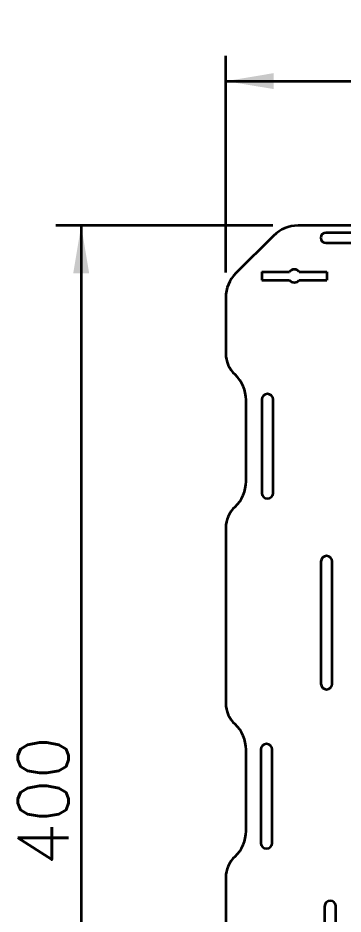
# Model space of a CAD drawing. Header units: millimetres. Extents: x 0 to 415, y 0 to 292.
# Drawn here: x 75.2 to 97.7, y 182 to 244.1 of the extents above; entities that cross this region are included whole.
import ezdxf
from ezdxf.enums import TextEntityAlignment as Align

# ---------------------------------------------------------------- set-up
doc = ezdxf.new("R2010")
doc.units = ezdxf.units.MM
doc.styles.add('SEACAD_txt_shx', font='txt.shx', dxfattribs={"width": 0.75})
doc.dimstyles.new('SLDDIMSTYLE0', dxfattribs={"dimtxt": 3.5, "dimasz": 3.302, "dimexe": 1.75, "dimexo": 1.75, "dimgap": 0.875, "dimtad": 1, "dimlfac": 5, "dimzin": 12, "dimdsep": 46, "dimtxsty": 'SEACAD_txt_shx', "dimblk1": '_SE_FILLED', "dimblk2": '_SE_FILLED', "dimsah": 1, "dimcen": 1.75, "dimadec": 0, "dimazin": 0, "dimtfac": 1, "dimtofl": 0, "dimtmove": 0, "dimatfit": 3, "dimfxl": 1, "dimtolj": 1, "dimtzin": 12, "dimarcsym": 0})

# ---------------------------------------------------------------- blocks, each defined once
blk = doc.blocks.new('DMBLK3')
at = {"linetype": 'Continuous', "lineweight": 35}
for points in [[(79.068, 226.411), (80.169, 226.411), (79.619, 229.713)], [(79.068, 153.015), (79.619, 149.713), (80.169, 153.015)]]:
    blk.add_hatch(color=7, dxfattribs=at).paths.add_polyline_path(points)
at = {"color": 7, "linetype": 'Continuous', "lineweight": 35}
for p, q in [((92.863, 229.713), (77.869, 229.713)), ((79.619, 229.713), (79.619, 149.713)), ((88.869, 149.713), (77.869, 149.713))]:
    blk.add_line(p, q, dxfattribs=at)
at = {"color": 7, "linetype": 'Continuous', "lineweight": 35, "style": 'SEACAD_txt_shx'}
blk.add_text('400', height=3.5, rotation=90, dxfattribs=at).set_placement((75.244, 185.371), align=Align.TOP_LEFT)
blk = doc.blocks.new('_SE_FILLED')
at = {"color": 0}
blk.add_line((0, 0), (-1, 0), dxfattribs=at)
blk.add_solid([(0, 0), (-1, -0.1665), (-1, 0.1665), (0, 0)], dxfattribs=at)
blk = doc.blocks.new('DMBLK4')
at = {"linetype": 'Continuous', "lineweight": 35}
for points in [[(92.921, 240.264), (89.619, 239.713), (92.921, 239.163)], [(176.317, 240.264), (176.317, 239.163), (179.619, 239.713)]]:
    blk.add_hatch(color=7, dxfattribs=at).paths.add_polyline_path(points)
at = {"color": 7, "linetype": 'Continuous', "lineweight": 35}
for p, q in [((89.619, 226.469), (89.619, 241.463)), ((179.619, 226.469), (179.619, 241.463)), ((89.619, 239.713), (179.619, 239.713))]:
    blk.add_line(p, q, dxfattribs=at)
at = {"color": 7, "linetype": 'Continuous', "lineweight": 35, "style": 'SEACAD_txt_shx'}
blk.add_text('450', height=3.5, dxfattribs=at).set_placement((130.017, 244.088), align=Align.TOP_LEFT)

msp = doc.modelspace()

# ---------------------------------------------------------------- linework, layer by layer
at = {"color": 7, "linetype": 'Continuous', "lineweight": 35}
for p, q in [((99.2848, 229.7132), (94.6128, 229.7132)), ((92.9157, 229.0103), (90.3216, 226.4162)), ((99.2522, 229.2132), (96.5309, 229.2132)), ((96.5309, 228.5132), (99.2522, 228.5132)), ((92.1187, 226.5112), (94.0146, 226.5112)), ((92.1187, 226.5112), (92.1187, 225.9312)), ((94.7028, 226.5112), (96.5987, 226.5112)), ((96.5987, 226.5112), (96.5987, 225.9312)), ((92.1187, 225.9312), (94.0146, 225.9312)), ((94.7028, 225.9312), (96.5987, 225.9312)), ((89.6187, 224.7191), (89.6187, 220.8547)), ((91.0187, 211.9995), (91.0187, 217.636)), ((92.1059, 217.662), (92.1059, 211.207)), ((92.8917, 211.207), (92.8917, 217.662)), ((89.6187, 208.7808), (89.6187, 196.6457)), ((96.1991, 206.4483), (96.1991, 197.9934)), ((96.985, 197.9934), (96.985, 206.4483)), ((91.0187, 187.7905), (91.0187, 193.427)), ((92.0399, 193.4328), (92.0399, 186.9778)), ((92.8257, 186.9778), (92.8257, 193.4328)), ((89.6187, 184.5718), (89.6187, 172.4367)), ((96.4515, 182.5664), (96.4515, 174.1114)), ((97.2373, 174.1114), (97.2373, 182.5664))]:
    msp.add_line(p, q, dxfattribs=at)
for centre, radius, start, end in [((94.6128, 227.3132), 2.4, 90, 135), ((96.5309, 228.8632), 0.35, 90, 270), ((94.3587, 226.2212), 0.45, 40.124035, 139.875965), ((92.0187, 224.7191), 2.4, 135, 180), ((94.3587, 226.2212), 0.45, 220.124035, 319.875965), ((91.6187, 220.8547), 2, 180, 227.014114), ((88.6187, 217.636), 2.4, 0, 47.014114), ((92.4988, 217.662), 0.3929, 0, 180), ((88.6187, 211.9995), 2.4, 312.985886, 360), ((92.4988, 211.207), 0.3929, 180, 0), ((91.6187, 208.7808), 2, 132.985886, 180), ((96.5921, 206.4483), 0.3929, 0, 180), ((96.5921, 197.9934), 0.3929, 180, 0), ((91.6187, 196.6457), 2, 180, 227.014114), ((88.6187, 193.427), 2.4, 0, 47.014114), ((92.4328, 193.4328), 0.3929, 0, 180), ((88.6187, 187.7905), 2.4, 312.985886, 360), ((92.4328, 186.9778), 0.3929, 180, 0), ((91.6187, 184.5718), 2, 132.985886, 180), ((96.8444, 182.5664), 0.3929, 0, 180)]:
    msp.add_arc(centre, radius, start, end, dxfattribs=at)

# ---------------------------------------------------------------- dimensions: what is measured, and where the dimension line sits
for base, p1, p2, angle, picture, middle, dimtype in [((89.6187, 239.7132), (89.6187, 224.7191), (179.6187, 224.7191), 0, 'DMBLK4', (134.6187, 239.7132), 161), ((79.6187, 149.7132), (94.6128, 229.7132), (90.6187, 149.7132), 90, 'DMBLK3', (79.6187, 189.7132), 160)]:
    dim = msp.add_linear_dim(base=base, p1=p1, p2=p2, angle=angle, text='\\A1;<>', dimstyle='SLDDIMSTYLE0', dxfattribs=at)
    dim.commit()
    dim.dimension.update_dxf_attribs({"geometry": picture, "text_midpoint": middle, "dimtype": dimtype})

doc.saveas('drawing.dxf')
